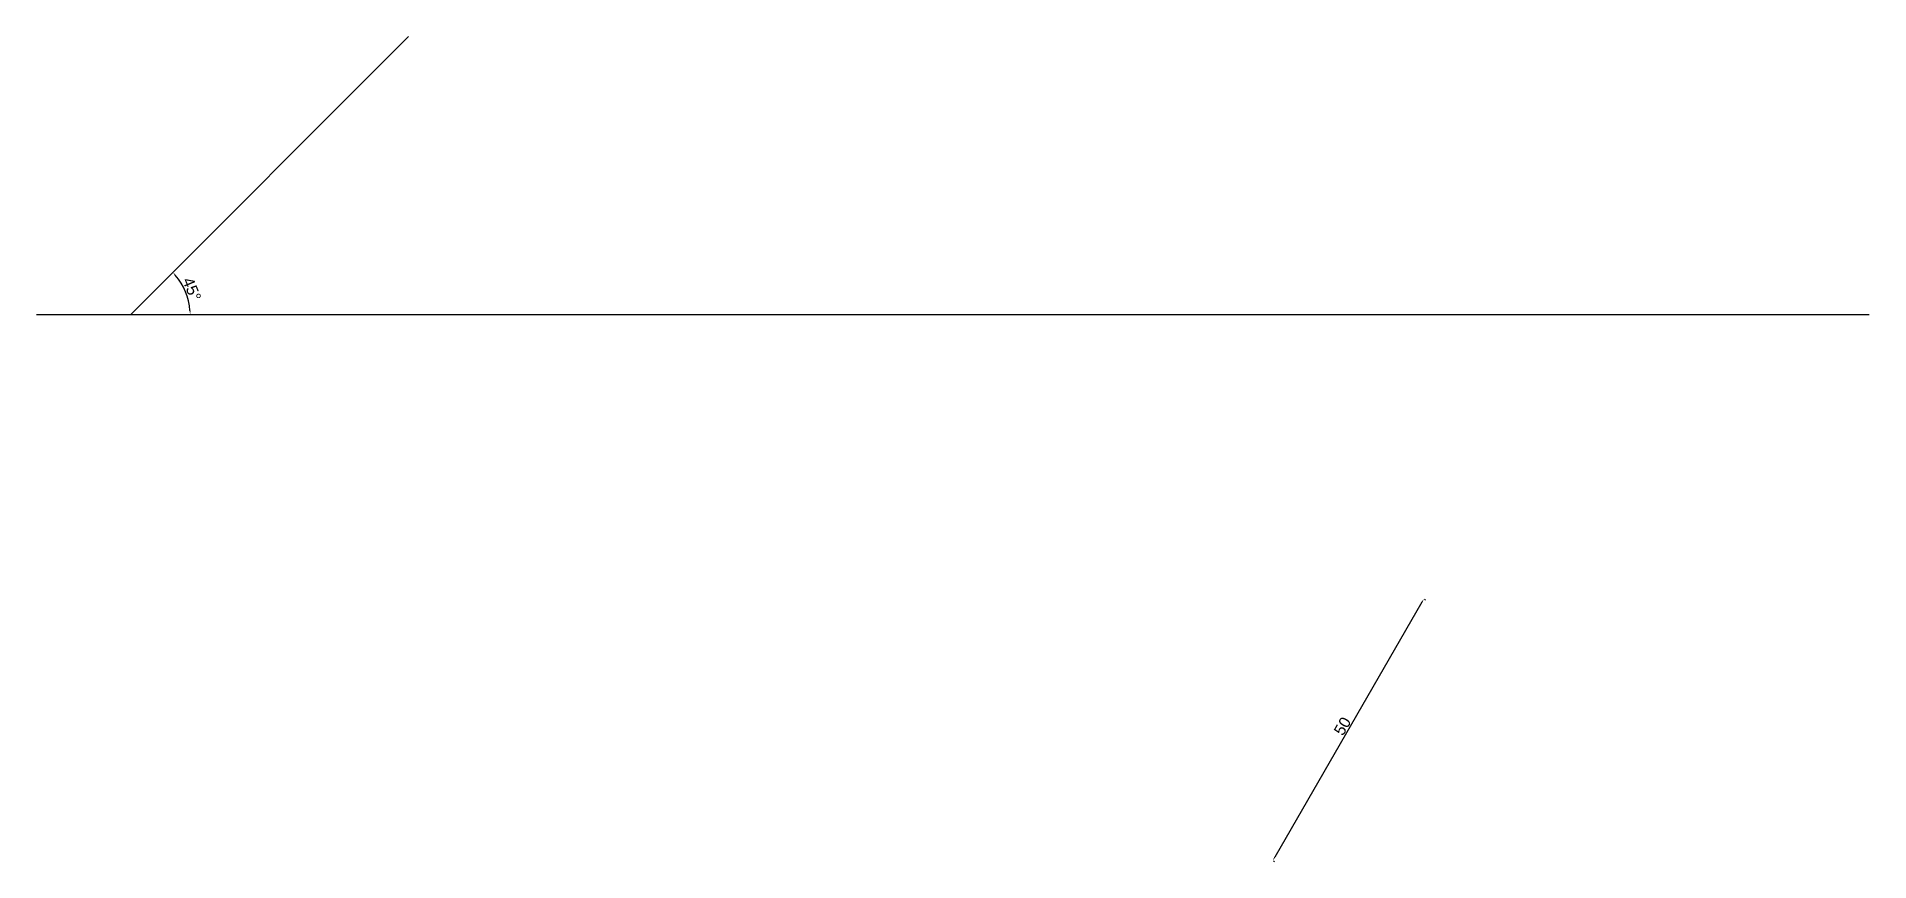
# Paper-space layout 'Q3' of a CAD drawing. Header units: millimetres. Extents: x 148 to 1361, y 425 to 971.
import ezdxf

# ---------------------------------------------------------------- set-up
doc = ezdxf.new("R2010")
doc.units = ezdxf.units.MM
doc.styles.get("Standard").update_dxf_attribs({"font": 'arial.ttf'})
doc.dimstyles.new('ISO-25', dxfattribs={"dimtxt": 7.5, "dimasz": 2.5, "dimexe": 1.25, "dimexo": 0.625, "dimtad": 1, "dimdec": 0, "dimtxsty": 'Standard', "dimcen": 2.5, "dimadec": 0, "dimazin": 0, "dimtfac": 1, "dimtdec": 0, "dimtmove": 0, "dimatfit": 3, "dimfxl": 1, "dimarcsym": 0})

# ---------------------------------------------------------------- blocks, each defined once
blk = doc.blocks.new('*D78')
at = {"color": 0, "lineweight": -2, "transparency": 16777216}
blk.add_arc((210, 786.7), 39.2, 3.6503, 41.3497, dxfattribs=at)
at = {"color": 0, "transparency": 16777216}
for points in [[(239.2, 812.4), (239.8, 812.9), (237.8, 814.5)], [(249.6, 789.2), (248.8, 789.2), (249.3, 786.7)]]:
    blk.add_solid(points, dxfattribs=at)
at = {"layer": 'Defpoints', "color": 0, "transparency": 16777216}
for p in [(393.9, 970.6), (247.9, 796.9), (147.6, 786.7), (210, 786.7), (1361.4, 786.7)]:
    blk.add_point(p, dxfattribs=at)
at = {"color": 0, "transparency": 16777216, "insert": (250.4, 803.4), "char_height": 7.5, "attachment_point": 5, "rotation": 292.5}
blk.add_mtext('45°', dxfattribs=at)
blk = doc.blocks.new('*D79')
at = {"color": 0, "lineweight": -2, "transparency": 16777216}
for p, q in [((1065.1, 596.2), (967.6, 427.3)), ((1066.9, 598), (1067.4, 597.7)), ((966.9, 424.8), (967.4, 424.5))]:
    blk.add_line(p, q, dxfattribs=at)
at = {"color": 0, "transparency": 16777216}
for points in [[(1064.8, 596.4), (1065.5, 596), (1066.4, 598.3)], [(967.3, 427.5), (968, 427.1), (966.4, 425.1)]]:
    blk.add_solid(points, dxfattribs=at)
at = {"layer": 'Defpoints', "color": 0, "transparency": 16777216}
for p in [(1066.4, 598.3), (966.4, 425.1), (966.4, 425.1)]:
    blk.add_point(p, dxfattribs=at)
at = {"color": 0, "transparency": 16777216, "insert": (1012.5, 514), "char_height": 7.5, "attachment_point": 5, "rotation": 60}
blk.add_mtext('50', dxfattribs=at)

psp = doc.layouts.new('Q3')

# ---------------------------------------------------------------- linework, layer by layer
for p, q in [((393.9, 970.6), (210, 786.7)), ((147.6, 786.7), (1361.4, 786.7))]:
    psp.add_line(p, q)

# ---------------------------------------------------------------- dimensions: what is measured, and where the dimension line sits
dim = psp.add_angular_dim_2l(base=(247.9, 796.9), line1=((147.6, 786.7), (1361.4, 786.7)), line2=((393.9, 970.6), (210, 786.7)), dimstyle='ISO-25')
dim.commit()
dim.dimension.update_dxf_attribs({"geometry": '*D78', "text_midpoint": (250.4, 803.4)})
dim = psp.add_aligned_dim(p1=(1066.4, 598.3), p2=(966.4, 425.1), distance=0, dimstyle='ISO-25', override={"dimlfac": -0.25})
dim.commit()
dim.dimension.update_dxf_attribs({"geometry": '*D79', "text_midpoint": (1012.5, 514)})

doc.saveas('drawing.dxf')
